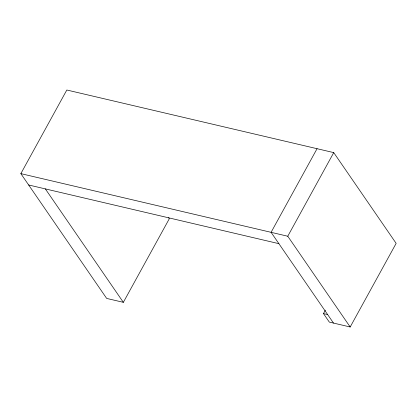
<?xml version="1.0" encoding="UTF-8"?>
<svg xmlns="http://www.w3.org/2000/svg" width="417" height="417" viewBox="0 0 417 417"><rect width="100%" height="100%" fill="white"/><g stroke="black" fill="none" stroke-linecap="round" stroke-linejoin="round"><path stroke-width="0.63" d="M168.583 217.638L169.318 218.711L123.349 302.33L106.669 298.421L20.85 173.634L66.819 90.015L333.741 152.612L396.15 243.366L350.181 326.985L329.326 322.096L323.472 313.589L325.349 310.175M317.056 148.702L271.086 232.321L333.496 323.076M350.181 326.985L287.766 236.236L333.741 152.612M20.85 173.634L287.766 236.236M28.653 184.981L278.884 243.669M323.472 313.589L327.647 314.564M45.333 188.891L123.349 302.33"/></g></svg>
